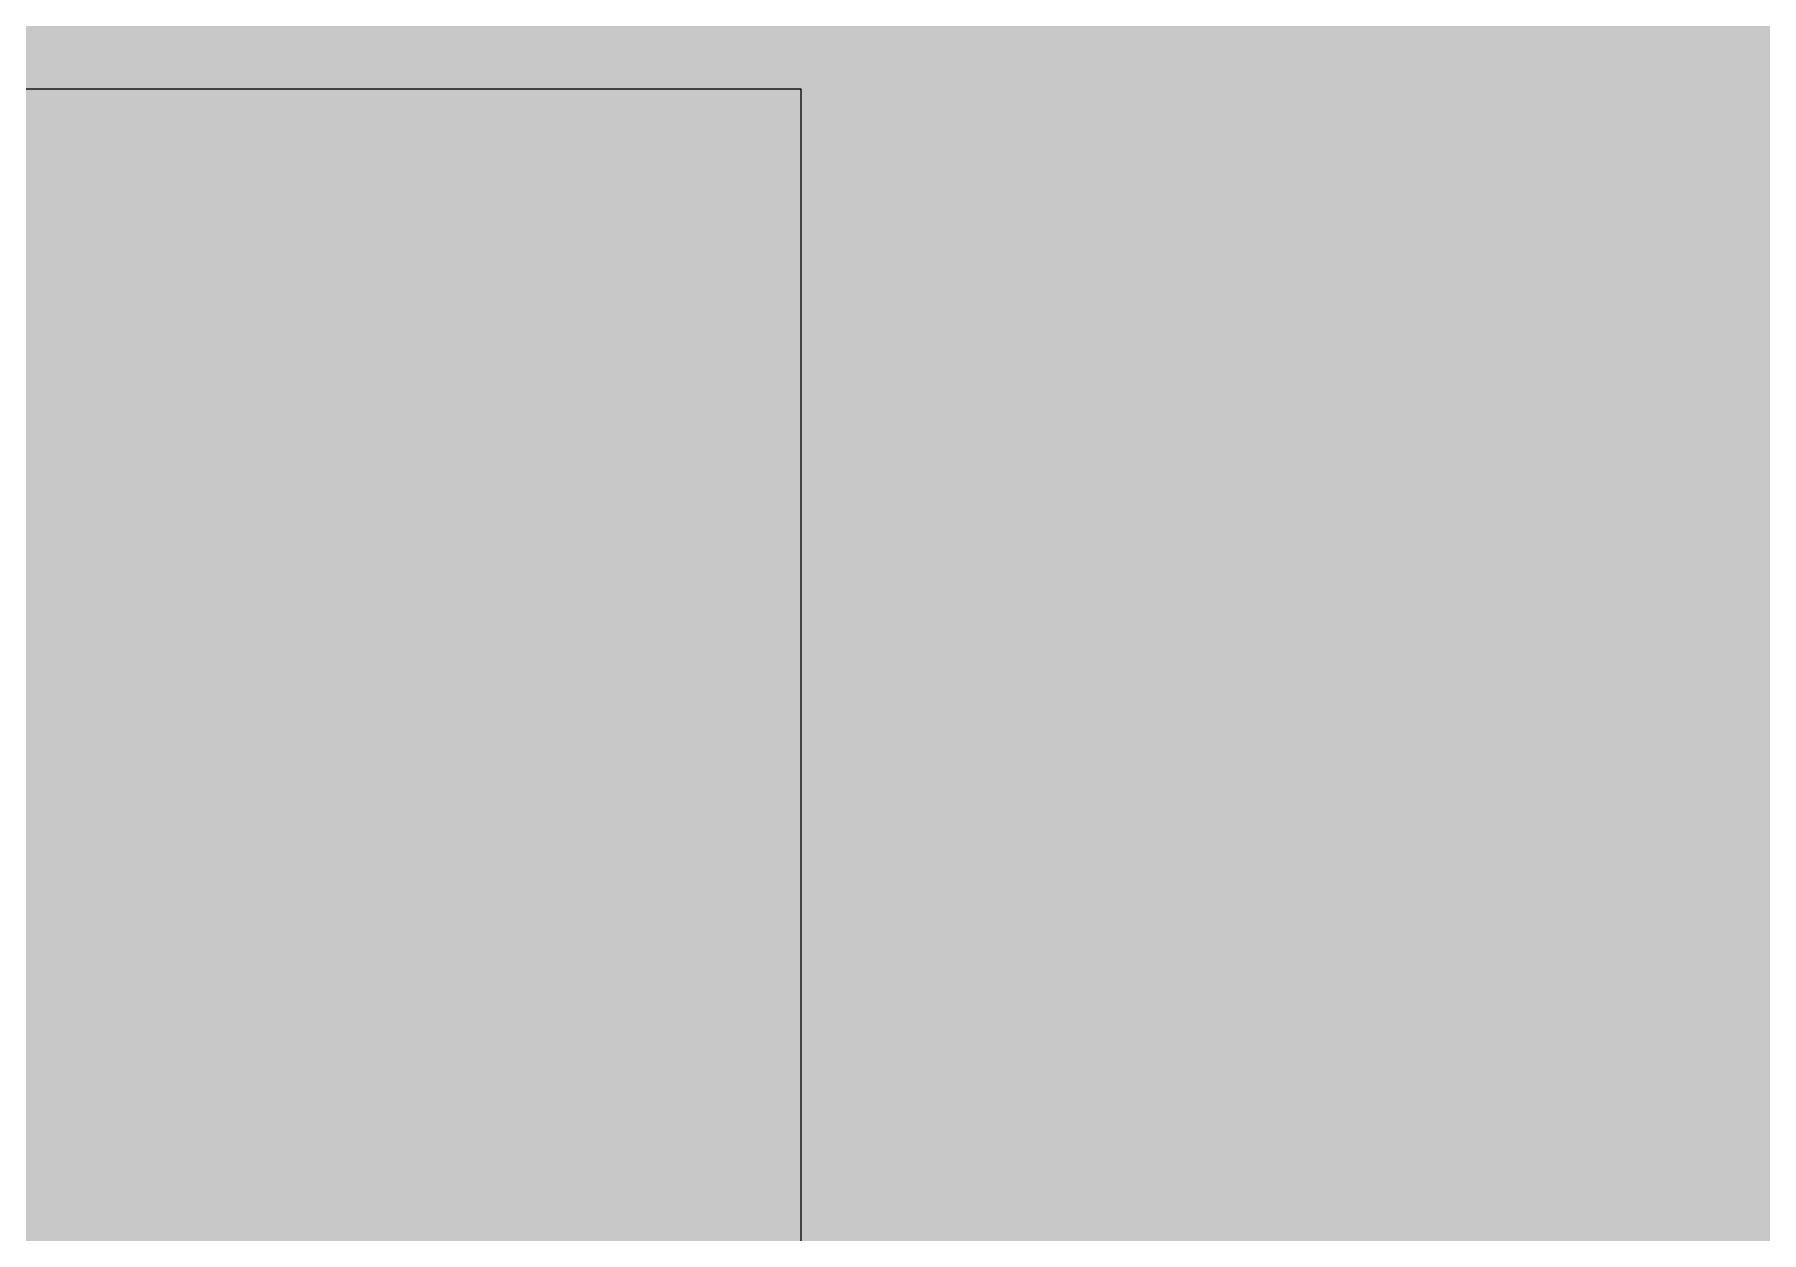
# Model space of a CAD drawing. Header units: inches. Extents: x -0.16 to 1.73, y -0.16 to 1.34.
# Drawn here: x 0.224431 to 0.228919, y 0.223079 to 0.226194 of the extents above; entities that cross this region are included whole.
import ezdxf

# ---------------------------------------------------------------- set-up
doc = ezdxf.new("R2010")
doc.units = ezdxf.units.IN
doc.header["$MEASUREMENT"] = 0
for name, color, linetype in [('Mechanical 6', 56, 'Continuous'), ('Top Layer', 1, 'Continuous'), ('Top Solder', 216, 'Continuous')]:
    doc.layers.add(name, color=color, linetype=linetype)

# ---------------------------------------------------------------- blocks, each defined once
blk = doc.blocks.new('SOD_123_L2_7_W1_6_LS3_7_RD_86')
at = {"layer": 'Top Solder'}
blk.add_hatch(color=216, dxfattribs=at).paths.add_polyline_path([(-0.0862875, 0.0280155), (-0.0424605, 0.0280155), (-0.0424605, -0.0280155), (-0.0862875, -0.0280155)])
at = {"layer": 'Mechanical 6'}
for p, q in [((-0.04315, 0.004016), (-0.04315, -0.004016)), ((-0.04315, -0.004016), (-0.011024, -0.004016))]:
    blk.add_line(p, q, dxfattribs=at)

msp = doc.modelspace()

# ---------------------------------------------------------------- hatches: boundary and pattern name
at = {"layer": 'Top Layer'}
msp.add_hatch(color=1, dxfattribs=at).paths.add_polyline_path([(0.2159733, 0.232036), (0.2186118, 0.2320748), (0.2230632, 0.2323852), (0.224876, 0.2326569), (0.2264137, 0.2330061), (0.2276761, 0.233433), (0.2286634, 0.2339374), (0.2293754, 0.2345195), (0.2298122, 0.2351792), (0.2299738, 0.2359165), (0.2299738, 0.2081555), (0.2298122, 0.2088928), (0.2293754, 0.2095525), (0.2286634, 0.2101346), (0.2276761, 0.210639), (0.2264137, 0.2110659), (0.224876, 0.2114151), (0.2230632, 0.2116868), (0.2209751, 0.2118808), (0.2159733, 0.212036)])

# ---------------------------------------------------------------- linework, layer by layer
for points in [[(0.2030433, 0.209106, 0.02, 0.02, 0), (0.2159733, 0.222036, 0.02, 0.02, 0)], [(0.2159733, 0.222036, 0.02, 0.02, 0), (0.2476473, 0.222036, 0.02, 0.02, 0)]]:
    msp.add_lwpolyline(points, format="xyseb", dxfattribs=at)
msp.add_lwpolyline([(0.2109733, 0.222036, 0.01, 0.01, 1), (0.2209733, 0.222036, 0.01, 0.01, 1)], format="xyseb", close=True, dxfattribs=at)
msp.add_lwpolyline([(0.2109733, 0.222036, 0.01, 0.01, 1), (0.2209733, 0.222036, 0.01, 0.01, 1)], format="xyseb", close=True, dxfattribs=at)

# ---------------------------------------------------------------- block references
at = {"rotation": 180}
msp.add_blockref('SOD_123_L2_7_W1_6_LS3_7_RD_86', (0.1832733, 0.222036), dxfattribs=at)

doc.saveas('drawing.dxf')
